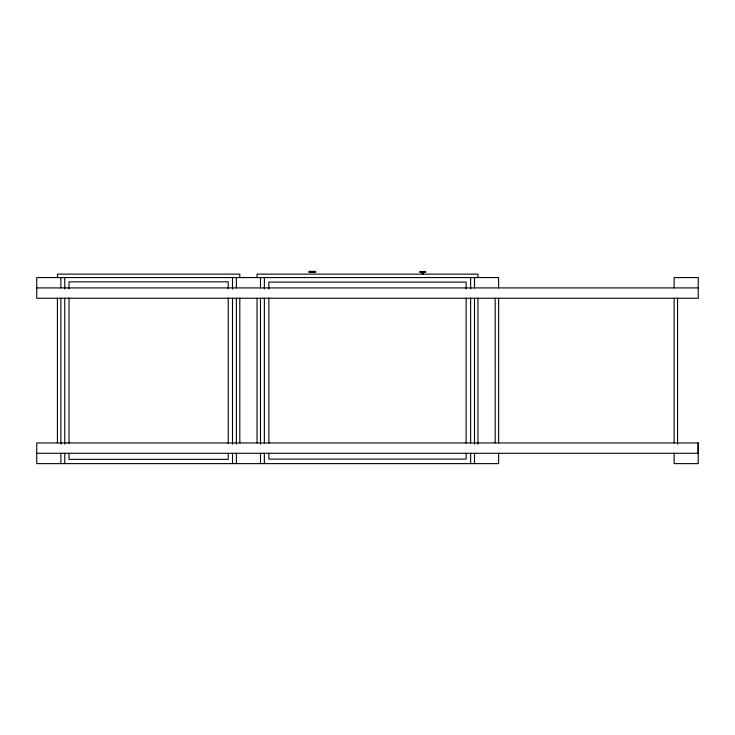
<?xml version="1.0" encoding="UTF-8"?>
<svg xmlns="http://www.w3.org/2000/svg" width="735" height="735" viewBox="0 0 735 735"><rect width="100%" height="100%" fill="white"/><g stroke="black" fill="none" stroke-linecap="round" stroke-linejoin="round"><path stroke-width="1.1" d="M308.865 271.38L315.756 271.38M419.722 271.518L425.666 271.518M308.865 272.4L315.756 272.4M419.722 272.4L425.666 272.4M36.75 287.909L698.25 287.909M36.75 453.284L698.25 453.284M698.131 442.948L698.131 453.284M677.578 298.245L677.578 444.096M674.133 287.909L674.133 277.573L698.25 277.573L698.25 298.245L36.75 298.245L36.75 277.573L498.633 277.573L498.633 287.909M674.133 298.245L674.133 442.948M674.133 453.284L674.133 463.62L698.25 463.62L698.222 442.948L36.75 442.948L36.75 463.62L498.633 463.62L498.633 453.284M498.624 298.245L498.633 442.948M495.188 298.245L495.179 442.948M477.961 277.573L477.961 274.127L257.039 274.127L257.039 277.573M477.961 298.245L477.961 444.096M474.516 277.573L474.516 287.909M474.516 298.245L474.516 444.096M474.516 453.284L474.516 463.62M470.639 277.573L470.639 288.984M470.639 298.116L470.639 443.076M470.639 453.348L470.639 463.62M466.119 288.938L466.119 282.093L268.881 282.093L268.881 288.938M466.119 298.079L466.119 443.113M466.119 453.385L466.119 459.099L268.881 459.099L268.881 453.385M423.149 272.4L423.149 274.127M422.313 272.4L422.303 274.127M268.881 298.079L268.881 443.113M264.361 277.573L264.361 288.984M264.361 298.116L264.361 443.076M264.361 453.348L264.361 463.62M260.484 277.573L260.484 287.909M260.484 298.245L260.493 444.096M260.493 453.284L260.484 463.62M257.048 298.245L257.039 442.948M239.812 277.573L239.821 274.127L57.422 274.127L57.422 277.573M239.812 298.245L239.812 442.948M236.367 277.573L236.367 287.909M236.367 298.245L236.367 444.096M236.367 453.284L236.367 463.62M232.499 277.573L232.499 289.057M232.499 298.245L232.499 444.096M232.499 453.284L232.499 463.62M228.218 288.717L228.218 281.845L69.017 281.845L69.017 288.717M228.218 297.877L228.218 443.315M228.218 453.614L228.218 459.347L69.017 459.347L69.017 453.614M69.017 297.877L69.017 443.315M64.744 277.573L64.744 289.057M64.744 298.245L64.744 444.096M64.744 453.284L64.744 463.62M60.867 277.573L60.867 287.909M60.867 298.245L60.867 444.096M60.867 453.284L60.867 463.62M57.422 298.245L57.422 442.948"/></g></svg>
